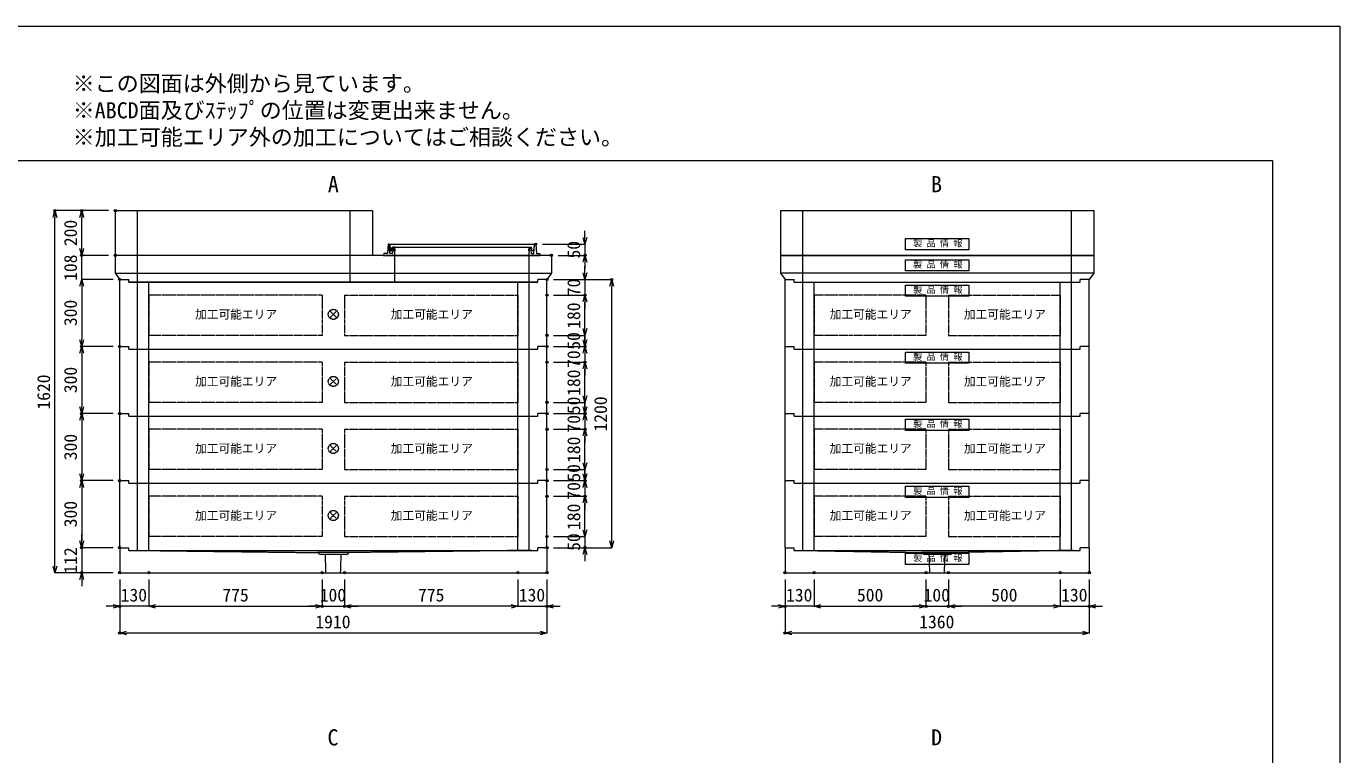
# Model space of a CAD drawing. Units: millimetres, scale not verified. Extents: x -4455 to 4455, y -3150 to 3150.
# Drawn here: x -1418 to 4455, y -109 to 3150 of the extents above; entities that cross this region are included whole.
import ezdxf
from ezdxf.enums import TextEntityAlignment as Align

# ---------------------------------------------------------------- set-up
doc = ezdxf.new("R2010")
doc.units = ezdxf.units.MM
doc.header["$LTSCALE"] = 20
doc.header["$PDMODE"] = 32
doc.header["$PDSIZE"] = 10
doc.linetypes.add('LONG_DASHED1', pattern=[7, 6, -1])
doc.linetypes.add('LONG_DOUBLE_CHAIN', pattern=[21.8, 18, -1, 0.6, -0.6, 0.6, -1])
for name, color, linetype, lineweight in [('0-0_D-TTL', 7, 'Continuous', 9), ('0-1_Defpoints', 7, 'Continuous', 9), ('0-3_D-TTL-TXT', 7, 'Continuous', 9), ('0-4_D-STR-TXT', 7, 'Continuous', 9), ('0-5_D-STR-DIM', 3, 'Continuous', 9), ('0-6_0', 7, 'Continuous', 9), ('0-7_D-STR', 7, 'Continuous', 9), ('0-8_D-STR-STR1', 7, 'LONG_DASHED1', 9), ('0-9_D-STR-STR5', 1, 'LONG_DOUBLE_CHAIN', 9), ('0-B_D-STR-STR4', 134, 'Continuous', 9)]:
    doc.layers.add(name, color=color, linetype=linetype, lineweight=lineweight)
doc.styles.add('ＭＳ ゴシック', font='')
doc.styles.get('ＭＳ ゴシック').set_extended_font_data('MS Gothic')

# ---------------------------------------------------------------- blocks, each defined once
blk = doc.blocks.new('A$C4DE05FD1')
at = {"layer": '0-0_D-TTL', "color": 134}
for p, q in [((4000, 76000), (114800, 76000)), ((114800, 76000), (114800, 4000))]:
    blk.add_line(p, q, dxfattribs=at)
at = {"layer": '0-1_Defpoints', "color": 134}
for p, q in [((0, 84000), (118800, 84000)), ((118800, 84000), (118800, 0))]:
    blk.add_line(p, q, dxfattribs=at)
at = {"layer": '0-3_D-TTL-TXT', "style": 'ＭＳ ゴシック'}
for s, p in [('※この図面は外側から見ています。', (43260.9, 79815.7)), ('※ABCD面及びｽﾃｯﾌﾟの位置は変更出来ません。', (43260.9, 78215.7)), ('※加工可能エリア外の加工についてはご相談ください。', (43260.9, 76615.7))]:
    blk.add_text(s, height=962.2, dxfattribs=at).set_placement(p, align=Align.BOTTOM_LEFT)
blk = doc.blocks.new('A$C31CA379A')
at = {"layer": '0-4_D-STR-TXT', "style": 'ＭＳ ゴシック'}
for s, p in [('A', (-325.9, -2190.5)), ('B', (35638.6, -2190.5)), ('C', (-351.4, -35190.5)), ('D', (35638.6, -35190.5))]:
    blk.add_text(s, height=962.2, dxfattribs=at).set_placement(p, align=Align.BOTTOM_LEFT)
blk = doc.blocks.new('A$C0EB83927')
at = {"layer": '0-7_D-STR'}
for p, q in [((-19100, 240), (-19100, -2000)), ((-19100, 240), (-18300, 240)), ((-18300, 0), (-18300, 240)), ((18300, 0), (-18300, 0)), ((19100, 240), (18300, 240)), ((18300, 0), (18300, 240)), ((19100, 240), (19100, -2000)), ((19100, -2000), (-19100, -2000))]:
    blk.add_line(p, q, dxfattribs=at)
at = {"layer": '0-7_D-STR', "linetype": 'LONG_DASHED1'}
for p, q in [((-17680, 0), (-1400, -200)), ((17680, 0), (1400, -200)), ((-1200, -380), (-1400, -200)), ((-1400, -200), (1400, -200)), ((-1200, -380), (1200, -380)), ((-653.3, -2000), (-705, -380)), ((653.3, -2000), (705, -380)), ((1200, -380), (1400, -200))]:
    blk.add_line(p, q, dxfattribs=at)
blk = doc.blocks.new('_Open30')
at = {"layer": '0-6_0'}
blk.add_line((0, 0), (-20, 0), dxfattribs=at)
blk.add_lwpolyline([(-20, 5.36), (0, 0), (-20, -5.36)], dxfattribs=at)
blk = doc.blocks.new('A$C3FC15DFF')
at = {"layer": '0-8_D-STR-STR1', "linetype": 'Continuous'}
blk.add_lwpolyline([(-2820, 0), (2820, 0), (2820, -1000), (-2820, -1000)], close=True, dxfattribs=at)
at = {"layer": '0-8_D-STR-STR1', "style": 'ＭＳ ゴシック'}
blk.add_text('製 品 情 報', height=577.3, dxfattribs=at).set_placement((-2149.6, -882.5), align=Align.BOTTOM_LEFT)
blk = doc.blocks.new('A$C2CAB0034')
at = {"layer": '0-7_D-STR', "linetype": 'LONG_DASHED1'}
for p, q in [((-12000, 0), (-12000, 2400)), ((12000, 0), (12000, 2400))]:
    blk.add_line(p, q, dxfattribs=at)
at = {"layer": '0-7_D-STR'}
for p, q in [((14000, 820), (-14000, 820)), ((-13600, 240), (-12800, 240)), ((-12800, 0), (-12800, 240)), ((13600, 240), (12800, 240))]:
    blk.add_line(p, q, dxfattribs=at)
for points in [[(-14000, 2400), (14000, 2400), (14000, 820), (13600, 240)], [(-14000, 2400), (-14000, 820), (-13600, 240)], [(-12800, 0), (12800, 0), (12800, 240)]]:
    blk.add_lwpolyline(points, dxfattribs=at)
at = {"layer": '0-8_D-STR-STR1'}
blk.add_blockref('A$C3FC15DFF', (0, 2000), dxfattribs=at)
blk = doc.blocks.new('A$C35A123D8')
at = {"layer": '0-7_D-STR'}
for p, q in [((-13600, 240), (-13600, -2000)), ((-13600, 240), (-12800, 240)), ((-12800, 0), (-12800, 240)), ((-12800, 0), (12800, 0)), ((13600, 240), (12800, 240)), ((12800, 0), (12800, 240)), ((13600, 240), (13600, -2000)), ((-13600, -2000), (13600, -2000))]:
    blk.add_line(p, q, dxfattribs=at)
at = {"layer": '0-7_D-STR', "linetype": 'LONG_DASHED1'}
for p, q in [((-12180, 0), (-1400, -200)), ((12180, 0), (1400, -200)), ((-1200, -380), (-1400, -200)), ((1400, -200), (-1400, -200)), ((1200, -380), (-1200, -380)), ((-653.3, -2000), (-705, -380)), ((653.3, -2000), (705, -380)), ((1200, -380), (1400, -200))]:
    blk.add_line(p, q, dxfattribs=at)
at = {"layer": '0-8_D-STR-STR1'}
blk.add_blockref('A$C3FC15DFF', (0, -260), dxfattribs=at)
blk = doc.blocks.new('A$C786A4183')
at = {"layer": '0-7_D-STR'}
blk.add_line((-11500, 4000), (-11500, 0), dxfattribs=at)
at = {"layer": '0-7_D-STR', "linetype": 'LONG_DASHED1'}
for p, q in [((-9500, 0), (-9500, 4000)), ((9500, 0), (9500, 4000))]:
    blk.add_line(p, q, dxfattribs=at)
at = {"layer": '0-7_D-STR'}
blk.add_lwpolyline([(-11500, 4000), (11500, 4000), (11500, 0), (-11500, 0)], dxfattribs=at)
blk = doc.blocks.new('A$C76595178')
at = {"layer": '0-7_D-STR'}
blk.add_line((-14000, 4000), (-14000, 0), dxfattribs=at)
at = {"layer": '0-7_D-STR', "linetype": 'LONG_DASHED1'}
for p, q in [((-12000, 0), (-12000, 4000)), ((12000, 0), (12000, 4000))]:
    blk.add_line(p, q, dxfattribs=at)
at = {"layer": '0-7_D-STR'}
blk.add_lwpolyline([(-14000, 4000), (14000, 4000), (14000, 0), (-14000, 0)], dxfattribs=at)
at = {"layer": '0-8_D-STR-STR1'}
blk.add_blockref('A$C3FC15DFF', (0, 1500), dxfattribs=at)
blk = doc.blocks.new('A$C35686FFE')
at = {"layer": '0-7_D-STR', "linetype": 'LONG_DASHED1'}
for p, q in [((-17500, 0), (-17500, 2400)), ((1500, 0), (1500, 2400)), ((5500, 0), (5500, 2400)), ((17500, 0), (17500, 2400))]:
    blk.add_line(p, q, dxfattribs=at)
at = {"layer": '0-7_D-STR'}
for p, q in [((-19500, 820), (19500, 820)), ((-19100, 240), (-18300, 240)), ((19100, 240), (18300, 240)), ((18300, 0), (18300, 240))]:
    blk.add_line(p, q, dxfattribs=at)
for points in [[(19500, 2400), (-19500, 2400), (-19500, 820), (-19100, 240)], [(19500, 2400), (19500, 820), (19100, 240)], [(18300, 0), (-18300, 0), (-18300, 240)]]:
    blk.add_lwpolyline(points, dxfattribs=at)
blk = doc.blocks.new('A$C61C9604E')
at = {"layer": '0-7_D-STR'}
for p, q in [((-13600, -5760), (-13600, 240)), ((-13600, 240), (-12800, 240)), ((-12800, 0), (-12800, 240)), ((-12800, 0), (12800, 0)), ((13600, 240), (12800, 240)), ((12800, 0), (12800, 240)), ((13600, -5760), (13600, 240)), ((-13600, -5760), (-12800, -5760)), ((-12800, -6000), (-12800, -5760)), ((13600, -5760), (12800, -5760)), ((12800, -6000), (12800, -5760)), ((-12800, -6000), (12800, -6000))]:
    blk.add_line(p, q, dxfattribs=at)
at = {"layer": '0-7_D-STR', "linetype": 'LONG_DASHED1'}
for p, q in [((-12000, -6000), (-12000, 0)), ((-11000, -6000), (-11000, 0)), ((11000, -6000), (11000, 0)), ((12000, -6000), (12000, 0))]:
    blk.add_line(p, q, dxfattribs=at)
at = {"layer": '0-9_D-STR-STR5'}
for p, q in [((-11000, -1160), (-11000, -4760)), ((-1000, -1160), (-11000, -1160)), ((-1000, -1160), (-1000, -4760)), ((1000, -1160), (11000, -1160)), ((1000, -1160), (1000, -4760)), ((11000, -1160), (11000, -4760)), ((-1000, -4760), (-11000, -4760)), ((1000, -4760), (11000, -4760))]:
    blk.add_line(p, q, dxfattribs=at)
at = {"layer": '0-8_D-STR-STR1'}
blk.add_blockref('A$C3FC15DFF', (0, -260), dxfattribs=at)
blk = doc.blocks.new('A$C284D0AE2')
at = {"layer": '0-B_D-STR-STR4'}
for p, q in [((-6980, 160), (-7000, 0)), ((-7000, 0), (7000, 0)), ((-6695.5, 160), (-6980, 160)), ((-6600, 1000), (-6655.6, 197.2)), ((-6500, 1000), (-6600, 1000)), ((-6442.7, 197.2), (-6500, 1000)), ((-6450, 1000), (-6450, 740)), ((-6450, 740), (-6438.3, 740)), ((-6418.4, 721.8), (-6390, 400)), ((-6235.7, 160), (-6402.8, 160)), ((-6390, 400), (-6290, 400)), ((-6290, 400), (-6230, 740)), ((-6230, 740), (6230, 740)), ((-6180, 740), (-6212.4, 401.3)), ((-6212.4, 401.3), (-6172.2, 401.3)), ((-6140, 680), (-6195.9, 195.4)), ((-6000, 740), (-6180, 740)), ((-6040, 680), (-6140, 680)), ((-6000, 0), (-6040, 680)), ((-6023.6, 401.3), (-5983.5, 401.3)), ((-5983.5, 401.3), (-6000, 740)), ((6000, 740), (6180, 740)), ((6212.4, 401.3), (6172.2, 401.3)), ((6180, 740), (6212.4, 401.3)), ((6235.7, 160), (6402.8, 160)), ((6695.5, 160), (6980, 160)), ((6980, 160), (7000, 0))]:
    blk.add_line(p, q, dxfattribs=at)
for points in [[(-6450, 1000), (6450, 1000), (6450, 740), (6438.3, 740)], [(6023.6, 401.3), (5983.5, 401.3), (6000, 740)], [(6000, 0), (6040, 680), (6140, 680), (6195.9, 195.4)], [(6418.4, 721.8), (6390, 400), (6290, 400), (6230, 740)], [(6442.7, 197.2), (6500, 1000), (6600, 1000), (6655.6, 197.2)]]:
    blk.add_lwpolyline(points, dxfattribs=at)
for centre, radius, start, end in [((-6695.5, 200), 40, 270, 356.0372), ((-6402.8, 200), 40, 184.08562, 270), ((-6438.3, 720), 20, 5.04245, 90), ((-6235.7, 200), 40, 270, 353.41806), ((6235.7, 200), 40, 186.58194, 270), ((6402.8, 200), 40, 270, 355.91438), ((6438.3, 720), 20, 90, 174.95755), ((6695.5, 200), 40, 183.9628, 270)]:
    blk.add_arc(centre, radius, start, end, dxfattribs=at)
blk = doc.blocks.new('A$C1C640AAB')
at = {"layer": '0-9_D-STR-STR5'}
for p, q in [((-318.2, -318.2), (318.2, 318.2)), ((-318.2, 318.2), (318.2, -318.2))]:
    blk.add_line(p, q, dxfattribs=at)
blk.add_circle((0, 0), 450, dxfattribs=at)
blk = doc.blocks.new('A$C25BF593D')
at = {"layer": '0-7_D-STR'}
for p, q in [((-19100, -5760), (-19100, 240)), ((-19100, 240), (-18300, 240)), ((-18300, 0), (-18300, 240)), ((-18300, 0), (18300, 0)), ((19100, 240), (18300, 240)), ((18300, 0), (18300, 240)), ((19100, -5760), (19100, 240)), ((-19100, -5760), (-18300, -5760)), ((-18300, -6000), (-18300, -5760)), ((19100, -5760), (18300, -5760)), ((18300, -6000), (18300, -5760)), ((-18300, -6000), (18300, -6000))]:
    blk.add_line(p, q, dxfattribs=at)
at = {"layer": '0-7_D-STR', "linetype": 'LONG_DASHED1'}
for p, q in [((-17500, -6000), (-17500, 0)), ((-16500, -6000), (-16500, 0)), ((16500, -6000), (16500, 0)), ((17500, -6000), (17500, 0))]:
    blk.add_line(p, q, dxfattribs=at)
at = {"layer": '0-9_D-STR-STR5'}
for p, q in [((-16500, -1160), (-16500, -4760)), ((-1000, -1160), (-16500, -1160)), ((-1000, -1160), (-1000, -4760)), ((1000, -1160), (16500, -1160)), ((1000, -1160), (1000, -4760)), ((16500, -1160), (16500, -4760)), ((-1000, -4760), (-16500, -4760)), ((1000, -4760), (16500, -4760))]:
    blk.add_line(p, q, dxfattribs=at)
blk = doc.blocks.new('A$C9c1a71ea')
at = {"layer": '0-7_D-STR'}
blk.add_blockref('A$C25BF593D', (0, 0), dxfattribs=at)
at = {"layer": '0-9_D-STR-STR5'}
blk.add_blockref('A$C1C640AAB', (0, -2880), dxfattribs=at)

msp = doc.modelspace()

# ---------------------------------------------------------------- linework, layer by layer
at = {"layer": '0-1_Defpoints'}
for p in [(-1290, 2325), (-1170, 2325), (-1020, 2325), (860, 2175), (-1170, 2125), (-1020, 2125), (930, 2125), (1080, 2125), (-1000, 2017), (-1000, 2017), (910, 2017), (910, 2017), (1200, 2017), (910, 1947), (1080, 1947), (910, 1767), (-1170, 1717), (-1000, 1717), (-1000, 1717), (910, 1717), (910, 1717), (1080, 1717), (910, 1647), (1080, 1647), (910, 1467), (-1170, 1417), (-1000, 1417), (-1000, 1417), (910, 1417), (910, 1417), (1080, 1417), (910, 1347), (1080, 1347), (-1170, 1117), (-1000, 1117), (-1000, 1117), (910, 1167), (910, 1117), (910, 1117), (1080, 1117), (910, 1047), (1080, 1047), (910, 867), (-1170, 817), (-1000, 817), (-1000, 817), (910, 817), (910, 817), (1080, 817), (-1170, 705), (-1000, 705), (-1000, 705), (-1000, 705), (-1000, 705), (-870, 705), (-95, 705), (5, 705), (780, 705), (910, 705), (1975, 705), (1975, 705), (2105, 705), (2605, 705), (2705, 705), (3205, 705), (3335, 705), (-1000, 555), (-95, 555), (5, 555), (910, 555), (1975, 555), (2605, 555), (2705, 555), (3335, 555), (-1000, 435), (1975, 435)]:
    msp.add_point(p, dxfattribs=at)
at = {"layer": '0-5_D-STR-DIM'}
for p, q in [((-1050, 2325), (-1290, 2325)), ((-1290, 735), (-1290, 2295)), ((-1050, 2325), (-1170, 2325)), ((-1170, 2155), (-1170, 2295)), ((1080, 2205), (1080, 2235)), ((-1170, 2155), (-1170, 2185)), ((890, 2175), (1080, 2175)), ((1080, 2175), (1080, 2125)), ((-1050, 2125), (-1170, 2125)), ((-1170, 2017), (-1170, 2125)), ((-1050, 2125), (-1170, 2125)), ((960, 2125), (1080, 2125)), ((1080, 2095), (1080, 2065)), ((1080, 2047), (1080, 2077)), ((-1030, 2017), (-1170, 2017)), ((-1030, 2017), (-1170, 2017)), ((940, 2017), (1200, 2017)), ((940, 2017), (1080, 2017)), ((1080, 2017), (1080, 1947)), ((-1170, 1987), (-1170, 1957)), ((-1170, 1987), (-1170, 1747)), ((940, 1947), (1080, 1947)), ((940, 1947), (1080, 1947)), ((1200, 847), (1200, 1987)), ((1080, 1797), (1080, 1917)), ((1080, 1917), (1080, 1887)), ((1080, 1797), (1080, 1827)), ((940, 1767), (1080, 1767)), ((940, 1767), (1080, 1767)), ((1080, 1747), (1080, 1777)), ((1080, 1767), (1080, 1717)), ((-1030, 1717), (-1170, 1717)), ((-1030, 1717), (-1170, 1717)), ((940, 1717), (1080, 1717)), ((940, 1717), (1080, 1717)), ((1080, 1717), (1080, 1647)), ((-1170, 1687), (-1170, 1447)), ((940, 1647), (1080, 1647)), ((940, 1647), (1080, 1647)), ((1080, 1687), (1080, 1657)), ((1080, 1497), (1080, 1617)), ((1080, 1617), (1080, 1587)), ((1080, 1497), (1080, 1527)), ((1080, 1447), (1080, 1477)), ((-1030, 1417), (-1170, 1417)), ((-1030, 1417), (-1170, 1417)), ((940, 1467), (1080, 1467)), ((940, 1467), (1080, 1467)), ((940, 1417), (1080, 1417)), ((940, 1417), (1080, 1417)), ((1080, 1467), (1080, 1417)), ((1080, 1417), (1080, 1347)), ((-1170, 1387), (-1170, 1147)), ((1080, 1387), (1080, 1357)), ((940, 1347), (1080, 1347)), ((940, 1347), (1080, 1347)), ((1080, 1197), (1080, 1317)), ((1080, 1317), (1080, 1287)), ((1080, 1197), (1080, 1227)), ((1080, 1147), (1080, 1177)), ((-1030, 1117), (-1170, 1117)), ((-1030, 1117), (-1170, 1117)), ((940, 1167), (1080, 1167)), ((940, 1167), (1080, 1167)), ((940, 1117), (1080, 1117)), ((940, 1117), (1080, 1117)), ((1080, 1167), (1080, 1117)), ((1080, 1117), (1080, 1047)), ((-1170, 1087), (-1170, 847)), ((1080, 1087), (1080, 1057)), ((940, 1047), (1080, 1047)), ((940, 1047), (1080, 1047)), ((1080, 897), (1080, 1017)), ((1080, 1017), (1080, 987)), ((1080, 897), (1080, 927)), ((-1170, 847), (-1170, 877)), ((940, 867), (1080, 867)), ((940, 867), (1080, 867)), ((1080, 867), (1080, 817)), ((-1030, 817), (-1170, 817)), ((-1170, 817), (-1170, 705)), ((-1030, 817), (-1170, 817)), ((940, 817), (1200, 817)), ((940, 817), (1080, 817)), ((1080, 787), (1080, 757)), ((-1030, 705), (-1290, 705)), ((-1030, 705), (-1170, 705)), ((-1170, 675), (-1170, 645)), ((-1000, 675), (-1000, 435)), ((-1000, 675), (-1000, 555)), ((-870, 675), (-870, 555)), ((-870, 675), (-870, 555)), ((-95, 675), (-95, 555)), ((-95, 675), (-95, 555)), ((5, 675), (5, 555)), ((5, 675), (5, 555)), ((780, 675), (780, 555)), ((780, 675), (780, 555)), ((910, 675), (910, 555)), ((910, 675), (910, 435)), ((1975, 675), (1975, 435)), ((1975, 675), (1975, 555)), ((2105, 675), (2105, 555)), ((2105, 675), (2105, 555)), ((2605, 675), (2605, 555)), ((2605, 675), (2605, 555)), ((2705, 675), (2705, 555)), ((2705, 675), (2705, 555)), ((3205, 675), (3205, 555)), ((3205, 675), (3205, 555)), ((3335, 675), (3335, 555)), ((3335, 675), (3335, 435)), ((-1030, 555), (-1060, 555)), ((-870, 555), (-1000, 555)), ((-840, 555), (-125, 555)), ((-840, 555), (-810, 555)), ((-125, 555), (-155, 555)), ((-95, 555), (5, 555)), ((750, 555), (35, 555)), ((35, 555), (65, 555)), ((750, 555), (720, 555)), ((780, 555), (910, 555)), ((940, 555), (970, 555)), ((1945, 555), (1915, 555)), ((2105, 555), (1975, 555)), ((2135, 555), (2575, 555)), ((2135, 555), (2165, 555)), ((2575, 555), (2545, 555)), ((2605, 555), (2705, 555)), ((3175, 555), (2735, 555)), ((2735, 555), (2765, 555)), ((3175, 555), (3145, 555)), ((3205, 555), (3335, 555)), ((3365, 555), (3395, 555)), ((880, 435), (-970, 435)), ((3305, 435), (2005, 435))]:
    msp.add_line(p, q, dxfattribs=at)

# ---------------------------------------------------------------- block references
at = {"layer": '0-0_D-TTL', "xscale": 0.075, "yscale": 0.075}
msp.add_blockref('A$C4DE05FD1', (-4455, -3150), dxfattribs=at)
at = {"layer": '0-4_D-STR-TXT', "xscale": 0.075, "yscale": 0.075}
msp.add_blockref('A$C31CA379A', (-45, 2550), dxfattribs=at)
at = {"layer": '0-5_D-STR-DIM', "xscale": 1.5, "yscale": 1.5}
for p, rotation in [((-1290, 2325), 90), ((-1170, 2325), 90), ((1080, 2175), 270), ((-1170, 2125), 270), ((-1170, 2125), 270), ((1080, 2125), 90), ((-1170, 2017), 90), ((-1170, 2017), 90), ((1080, 2017), 270), ((1200, 2017), 90), ((1080, 1947), 90), ((1080, 1947), 90), ((1080, 1767), 270), ((1080, 1767), 270), ((-1170, 1717), 270), ((-1170, 1717), 90), ((1080, 1717), 270), ((1080, 1717), 90), ((1080, 1647), 90), ((1080, 1647), 90), ((1080, 1467), 270), ((1080, 1467), 270), ((-1170, 1417), 270), ((-1170, 1417), 90), ((1080, 1417), 270), ((1080, 1417), 90), ((1080, 1347), 90), ((1080, 1347), 90), ((1080, 1167), 270), ((1080, 1167), 270), ((-1170, 1117), 270), ((-1170, 1117), 90), ((1080, 1117), 270), ((1080, 1117), 90), ((1080, 1047), 90), ((1080, 1047), 90), ((1080, 867), 270), ((1080, 867), 270), ((-1170, 817), 270), ((-1170, 817), 270), ((1200, 817), 270), ((1080, 817), 90), ((-1290, 705), 270), ((-1170, 705), 90), ((-870, 555), 180), ((-870, 555), 180), ((5, 555), 180), ((5, 555), 180), ((910, 555), 180), ((2105, 555), 180), ((2105, 555), 180), ((2705, 555), 180), ((2705, 555), 180), ((3335, 555), 180), ((-1000, 435), 180), ((1975, 435), 180)]:
    msp.add_blockref('_Open30', p, dxfattribs=dict(at, rotation=rotation))
for p in [(-1000, 555), (-95, 555), (-95, 555), (780, 555), (780, 555), (1975, 555), (2605, 555), (2605, 555), (3205, 555), (3205, 555), (910, 435), (3335, 435)]:
    msp.add_blockref('_Open30', p, dxfattribs=at)
at = {"layer": '0-7_D-STR', "yscale": 0.05}
for name, p, xscale in [('A$C786A4183', (-445, 2125), 0.05), ('A$C76595178', (2655, 2125), 0.05), ('A$C35686FFE', (-45, 2005), 0.05), ('A$C2CAB0034', (2655, 2005), 0.05), ('A$C9c1a71ea', (-45, 2005), 0.05), ('A$C61C9604E', (2655, 2005), 0.05), ('A$C9c1a71ea', (-45, 1705), 0.05), ('A$C61C9604E', (2655, 1705), 0.05), ('A$C9c1a71ea', (-45, 1405), 0.05), ('A$C61C9604E', (2655, 1405), 0.05), ('A$C9c1a71ea', (-45, 1105), 0.05), ('A$C61C9604E', (2655, 1105), 0.05), ('A$C0EB83927', (-45, 805), -0.05), ('A$C35A123D8', (2655, 805), 0.05)]:
    msp.add_blockref(name, p, dxfattribs=dict(at, xscale=xscale))
at = {"layer": '0-B_D-STR-STR4', "xscale": 0.05, "yscale": 0.05}
msp.add_blockref('A$C284D0AE2', (530, 2125), dxfattribs=at)

# ---------------------------------------------------------------- texts
at = {"layer": '0-5_D-STR-DIM', "style": 'ＭＳ ゴシック'}
for s, p in [('200', (-1173.9, 2166.2)), ('50', (1076.1, 2110.85)), ('108', (-1173.9, 2010.67)), ('70', (1076.1, 1942.1)), ('300', (-1173.9, 1808.35)), ('180', (1076.1, 1796.22)), ('50', (1076.1, 1702.85)), ('70', (1076.1, 1621.43)), ('1620', (-1293.9, 1434.72)), ('300', (-1173.9, 1508.35)), ('180', (1076.1, 1496.22)), ('50', (1076.1, 1414.3)), ('1200', (1196.1, 1336.72)), ('70', (1076.1, 1332.1)), ('300', (-1173.9, 1208.35)), ('180', (1076.1, 1196.22)), ('50', (1076.1, 1112.44)), ('70', (1076.1, 1032.1)), ('300', (-1173.9, 908.35)), ('180', (1076.1, 896.22)), ('50', (1076.1, 802.85)), ('112', (-1173.9, 700.85))]:
    msp.add_text(s, height=57.77, rotation=90, dxfattribs=at).set_placement(p, align=Align.BOTTOM_LEFT)
for s, p in [('130', (-995.78, 558.9)), ('775', (-541.12, 558.9)), ('100', (-105.78, 558.9)), ('775', (333.88, 558.9)), ('130', (784.22, 558.9)), ('130', (1979.22, 558.9)), ('500', (2296.35, 558.9)), ('100', (2594.22, 558.9)), ('500', (2896.35, 558.9)), ('130', (3209.22, 558.9)), ('1910', (-125.28, 438.9)), ('1360', (2574.72, 438.9))]:
    msp.add_text(s, height=57.77, dxfattribs=at).set_placement(p, align=Align.BOTTOM_LEFT)
at = {"layer": '0-9_D-STR-STR5', "style": 'ＭＳ ゴシック'}
for p in [(-662.98, 1830.03), (212.02, 1830.03), (2174.52, 1830.03), (2774.52, 1830.03), (-662.98, 1530.03), (212.02, 1530.03), (2174.52, 1530.03), (2774.52, 1530.03), (-662.98, 1230.03), (212.02, 1230.03), (2174.52, 1230.03), (2774.52, 1230.03), (-662.98, 930.03), (212.02, 930.03), (2174.52, 930.03), (2774.52, 930.03)]:
    msp.add_text('加工可能エリア', height=38.42, dxfattribs=at).set_placement(p, align=Align.BOTTOM_LEFT)

doc.saveas('drawing.dxf')
